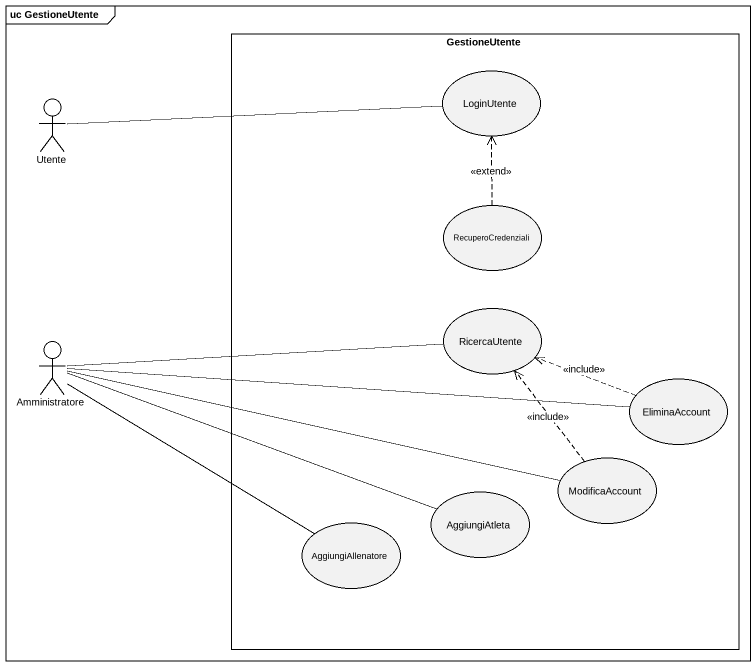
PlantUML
@startuml
mainframe uc GestioneUtente
rectangle GestioneUtente {
  usecase LoginUtente
  usecase RecuperoCredenziali
  usecase RicercaUtente
  usecase EliminaAccount
  usecase ModificaAccount
  usecase AggiungiAllenatore
  usecase AggiungiAtleta
}
actor Utente
actor Amministratore
Utente -right- LoginUtente
RecuperoCredenziali .up.> LoginUtente : <<extend>>
RicercaUtente -left- Amministratore
Amministratore -right- EliminaAccount
Amministratore -right- ModificaAccount
Amministratore -right- AggiungiAllenatore
Amministratore -right- AggiungiAtleta
EliminaAccount .left.> RicercaUtente : <<include>>
ModificaAccount .up.> RicercaUtente : <<include>>
@enduml
